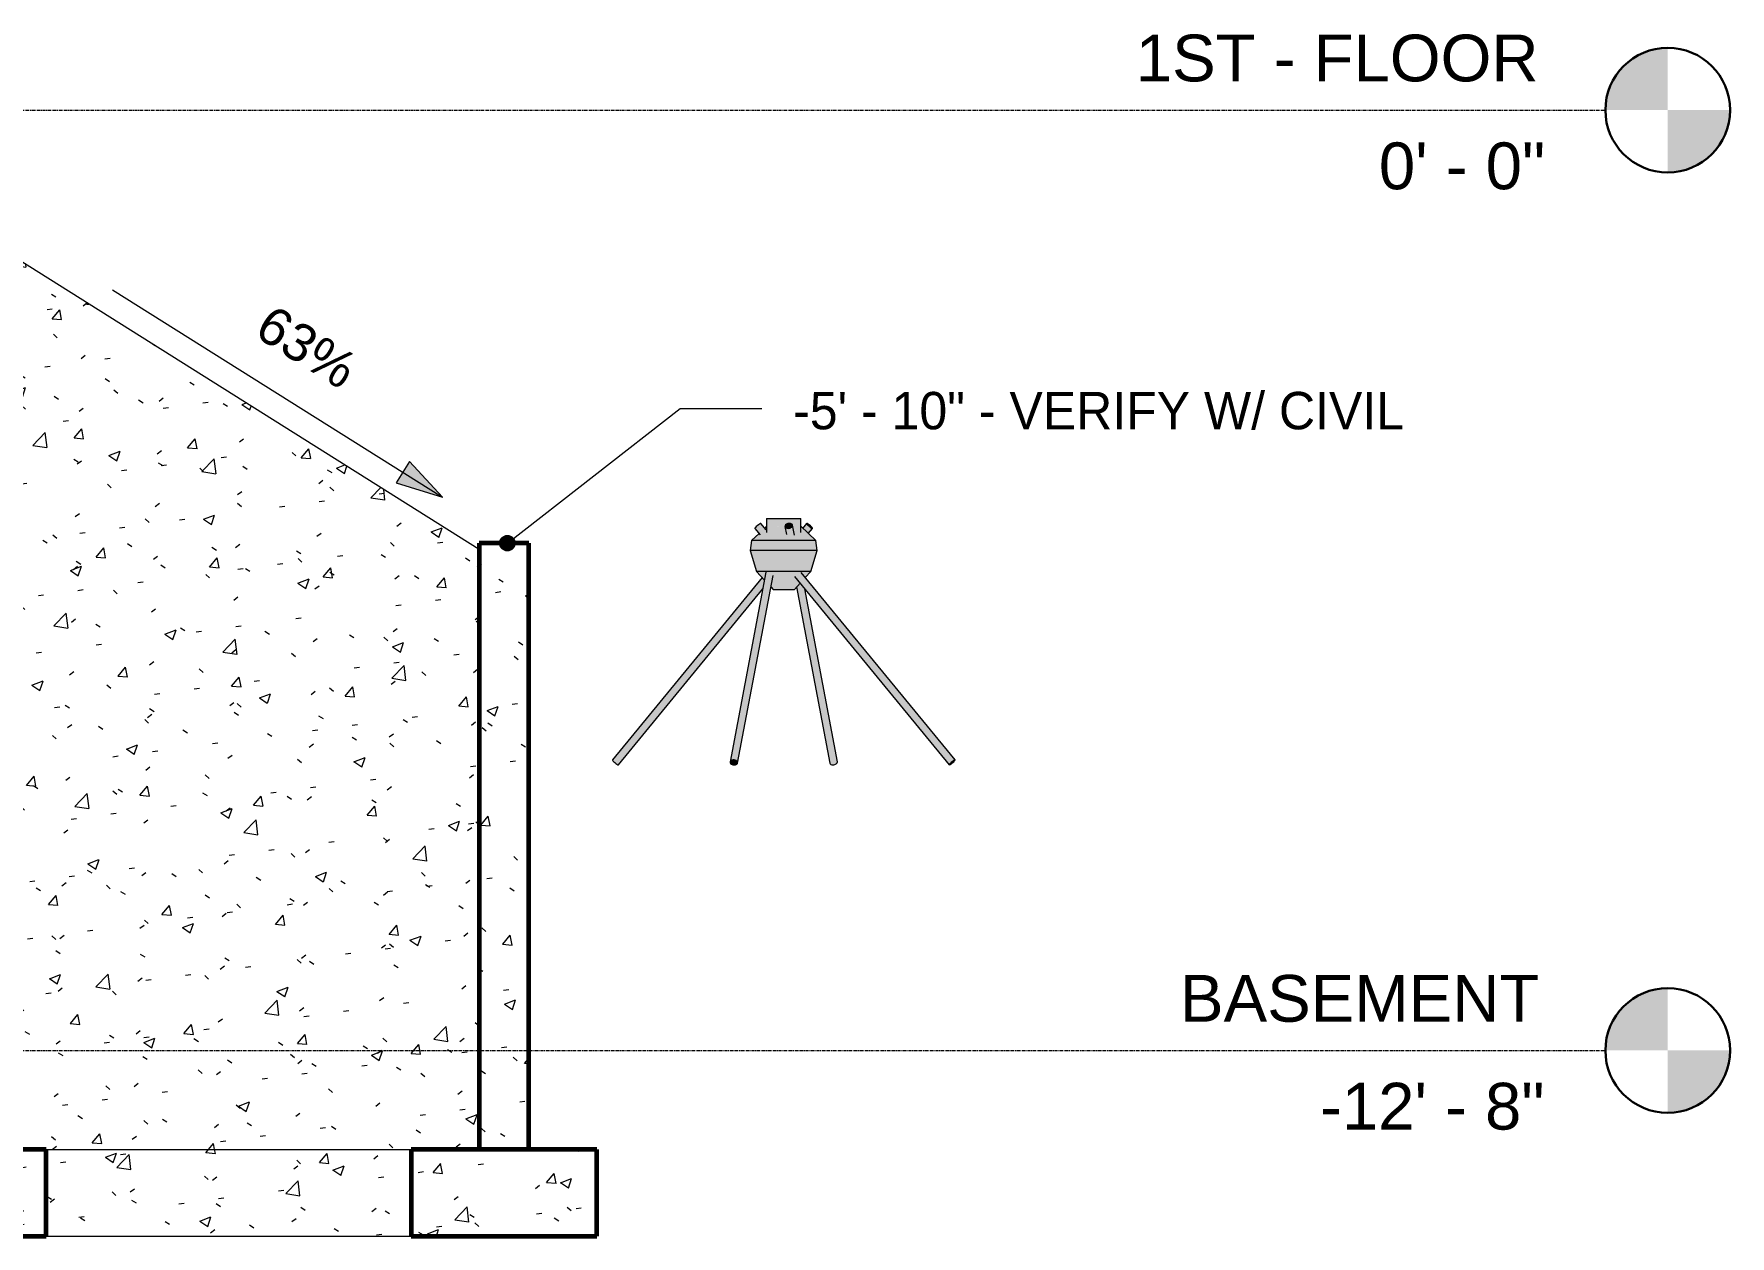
# Model space of a CAD drawing. Header units: inches. Extents: x -3929 to 6224, y -260 to 143.
# Drawn here: x 3237.9 to 3512.1, y -182 to 12.3 of the extents above; entities that cross this region are included whole.
import ezdxf

# ---------------------------------------------------------------- set-up
doc = ezdxf.new("R2010")
doc.units = ezdxf.units.IN
doc.header["$MEASUREMENT"] = 0
doc.linetypes.add('Grid Line 1_2_', pattern=[0.8749999999999999, 0.4999999999999999, -0.125, 0.125, -0.125])
for name, color, linetype, lineweight in [('A-FLOR-LEVL', 51, 'Continuous', 9), ('A-WALL', 113, 'Continuous', 18), ('A-WALL-PATT', 111, 'Continuous', 60), ('G-ANNO-DIMS', 111, 'Continuous', 9), ('S-FNDN', 32, 'Continuous', 18)]:
    doc.layers.add(name, color=color, linetype=linetype, lineweight=lineweight)
doc.styles.add('Arial_1', font='arial.ttf', dxfattribs={"height": 7.559055118110228})
doc.styles.add('Arial_3', font='arial.ttf', dxfattribs={"height": 6.047244094488186})
doc.styles.add('Century Gothic_2', font='', dxfattribs={"height": 6.047244094488188})
doc.styles.get('Century Gothic_2').set_extended_font_data('Century Gothic')
pattern_1 = [(49.99999999999999, (2855.185510671623, 0), (18.36205565625954, -1.606828266003221), [1.92, -21.12]), (355, (2855.185510671623, 0), (-3.552257407068085, 19.25587404700005), [1.536, -16.896]), (100.451, (2856.715510671623, -0.134), (14.81021081275215, 17.64928643548625), [1.632, -17.949]), (46.184, (2855.185510671623, 5.12), (27.32124979727189, -4.237614601998498), [2.88, -31.68]), (96.63599999999998, (2857.462510671623, 4.766999999999999), (23.92753507398106, 24.93716686561259), [2.448, -26.924]), (351.184, (2855.185510671623, 5.12), (23.92764500664029, 24.93742635951436), [2.304, -25.344]), (21, (2857.745510671623, 3.84), (15.28080993911291, -10.30746489708833), [1.92, -21.12]), (326, (2857.745510671623, 3.84), (6.228558651183754, 18.56373548423819), [1.536, -16.896]), (71.45100000000001, (2859.019510671622, 2.981), (21.50984609812892, 8.25628105352573), [1.632, -17.949]), (37.50000000000001, (2855.185510671623, 0), (0.3110952930375506, 8.522536519056395), [0.845, -15.846, 0.845, -16.307, -16.96]), (37.50000000000001, (2855.185510671623, 0), (0.3110952930375506, 8.522536519056395), [-33.843, 0.845, -16.115]), (7.499999999999999, (2855.185510671623, 0), (6.734636479330103, 10.09743138086495), [0.845, -8.934, 0.845, -15.462, -6.464]), (7.499999999999999, (2855.185510671623, 0), (6.734636479330103, 10.09743138086495), [-26.086, 0.845, -5.619]), (327.5, (2849.477510671623, 0), (13.66610726746714, -0.5771864118998611), [0.845, -5.555, 0.845, -19.123, -26.496]), (327.5, (2849.477510671623, 0), (13.66610726746714, -0.5771864118998611), [-26.368, 0.845, -25.651]), (317.5, (2846.917510671623, 0), (14.92985290265586, 2.562858619795181), [0.845, -7.475, 0.845, -12.416, -18.816]), (317.5, (2846.917510671623, 0), (14.92985290265586, 2.562858619795181), [-21.581, 0.845, -17.971])]

# ---------------------------------------------------------------- blocks, each defined once
blk = doc.blocks.new('316600 - Special Foundations - Diamond Pier - Generic - 316600 - Special Foundations - Diamond Pier - Generic-562664-ELEVATION - WEST FOUNDATION WALL')
at = {"layer": 'S-FNDN'}
h = blk.add_hatch(color=9, dxfattribs=at)
h.paths.add_polyline_path([(3931.796520185831, -105.8355747435267), (3955.172918533123, -77.37661069703448), (3955.440404518015, -75.9099178321669), (3955.088836694811, -75.5283751877431), (3930.844828301368, -105.0435876238707), (3930.90220458201, -105.1478547062297), (3931.190163775786, -105.4327176727946), (3931.56060142793, -105.7175806393582), (3931.744215118668, -105.8218477217178)], flags=0)
h.paths.add_polyline_path([(3962.522773606935, -68.4287283849253), (3963.196625910031, -67.60836512016748), (3963.063853347969, -67.55439250678431), (3962.71556211351, -67.30977513179504), (3962.376354623682, -67.00407951406861), (3962.21192397318, -66.85662359208605), (3961.629133564006, -67.59463809835857), (3962.487538726251, -68.39584146142737)], flags=0)
for points in [[(3954.181381552269, -69.57985644884023), (3963.630992066437, -69.57985644884023), (3961.323736679688, -67.3432243568743), (3961.323736679688, -68.26887343007364), (3961.146900653681, -68.15314903718546), (3960.068158982613, -67.55439250678329), (3960.177162974638, -68.27002879074426), (3960.074994749785, -68.40781659227945), (3960.035830238156, -68.44024906896128), (3959.910525640747, -68.49083351303828), (3959.734853240474, -68.51216848261946), (3959.419670728972, -68.47539960229697), (3959.120213175513, -68.35395260924234), (3958.968354118263, -68.21630376775532), (3958.928677064428, -68.16409887162375), (3958.859346966141, -67.88550120657975), (3958.757112611094, -67.20550804943433), (3958.750000315799, -67.15147494038636), (3958.349481693055, -67.15833254989637), (3957.342855406447, -67.39115057421928), (3956.837482726497, -67.63099918179488), (3955.921963246447, -68.19594486136951), (3955.782857624462, -68.29130283966684), (3955.782661457343, -67.3097751317947), (3955.500928736679, -67.59463809835857), (3955.565680401064, -67.68479353406154), (3955.5258121071, -67.85186993641683), (3955.364920825295, -68.07365022156567), (3955.124081857962, -68.28823061468516), (3954.867827811902, -68.43811447272672), (3954.639838319297, -68.50825079700597), (3954.578555052643, -68.43364314117876), (3953.350508010301, -69.57985644884023), (3953.646912816978, -69.57985644884023)], [(3955.565680401065, -67.6847935340629), (3955.415283003132, -67.49037101599889), (3955.563645014345, -67.68231560754008)], [(3955.782857624462, -68.29130283966684), (3956.455904055942, -67.85323609488476), (3957.126613423358, -67.49289827601295), (3957.532280450763, -67.332429324215), (3958.547776235883, -67.14016158550633), (3958.784870550435, -67.14596821471456), (3958.859346966141, -67.0412122687752), (3958.968354118263, -66.95093780446881), (3959.104463349525, -66.87912682635213), (3959.312422286992, -66.81637800051077), (3959.627629666439, -66.81637800051111), (3959.839574998297, -66.90116324036511), (3959.933691497178, -66.98892104225853), (3959.947222465529, -67.00407951406622), (3960.014669040081, -67.2727601517198), (3960.08631389882, -67.55439250678329), (3961.323736679688, -68.25622248758587), (3961.323736679688, -66.00000000000033), (3955.782857624462, -66.00000000000033), (3955.782857624462, -68.2452280295489)], [(3959.25839904075, -67.60836512016782), (3959.577288015151, -67.55439250678329), (3959.839574998298, -67.40693658480107), (3959.947222465529, -67.26504788415376), (3959.97498040487, -67.20550804943467), (3959.97498040487, -67.08142346506246), (3959.926370270813, -66.98071921955294), (3959.839574998297, -66.90116324036511), (3959.720509541709, -66.843841277549), (3959.627629666439, -66.81637800051111), (3959.312422286992, -66.81637800051077), (3959.011583474255, -66.92064508287113), (3958.859346966141, -67.0412122687752), (3958.774738320341, -67.16770150326168), (3958.757112611094, -67.20550804943433), (3958.757112611094, -67.3295926338079), (3958.784870550435, -67.40693658480107), (3958.890672415175, -67.5087689092346), (3959.011583474255, -67.56717482132), (3959.19444434238, -67.60266204031437)], [(3963.630992066437, -69.57985644884023), (3963.756086293849, -69.57985644884023), (3961.475529602237, -67.49037101599889), (3963.266396635821, -69.22642100108554)], [(3963.144320842869, -67.59463809835891), (3963.217204045569, -67.59463809835857), (3963.094533195279, -67.42577851396128), (3962.71556211351, -67.07739162133701), (3962.376354623682, -66.85271139400662), (3962.257485187587, -66.80800551824983), (3962.257485187587, -66.83918660764219), (3962.30231030621, -66.92064508287079), (3962.720528983328, -67.3097751317947), (3962.976334237672, -67.49037101599889), (3963.094533195279, -67.56373555856543)], [(3959.956670805591, -71.20368687796405), (3963.82315783578, -71.20368687796405), (3963.630992066437, -69.57985644884023), (3953.350508010301, -69.57985644884023), (3953.153608039937, -71.20368687796405), (3959.941252238368, -71.20368687796405)], [(3958.095010829894, -74.55533494206973), (3962.818354255462, -74.55533494206973), (3963.82315783578, -71.20368687796405), (3953.153608039937, -71.20368687796405), (3954.192240610309, -74.55533494206973), (3957.951789303336, -74.55533494206973)], [(3962.914353693841, -74.55533494206973), (3963.952986264213, -71.20368687796405), (3963.82315783578, -71.20368687796405), (3962.818354255462, -74.55533494206973)], [(3963.952986264213, -71.20368687796405), (3963.756086293849, -69.57985644884023), (3963.630992066437, -69.57985644884023), (3963.82315783578, -71.20368687796268)], [(3949.864074280416, -105.3284505904343), (3949.898944515054, -105.2312891374279), (3949.973420930759, -105.1478547062301), (3950.08242808288, -105.0838332154453), (3950.218537314143, -105.04358762387), (3950.372473005369, -105.0298606020611), (3956.073488499474, -75.01318187961566), (3955.798822406798, -74.98618270927294), (3955.695376308107, -75.02092444202366), (3955.596541454723, -75.14617418089573), (3949.882527985908, -105.2312891374279)], [(3951.096166664785, -105.536984755154), (3956.751027086559, -75.62160487029551), (3956.638695569162, -75.40488029815604), (3956.51007664373, -75.26555491717589), (3956.22599045315, -75.07308283386804), (3956.073488499474, -75.01318187961532), (3950.372473005369, -105.0298606020611), (3950.691361979769, -105.0838332154453), (3950.953648962915, -105.2312891374279), (3951.040444235431, -105.3284505904343), (3951.089054369489, -105.4327176727939)], [(3959.055844143631, -77.4854553592646), (3960.229823012793, -77.4854553592646), (3961.154247229636, -76.43904176870272), (3960.61681996868, -75.74373656877002), (3960.604724599693, -75.68923550434828), (3960.610819938315, -75.56659084678152), (3960.657855492502, -75.44135891651239), (3960.742688397303, -75.3220542343938), (3960.859596758937, -75.21681292678555), (3961.043888296206, -75.11507727236209), (3961.409692898796, -74.98562054330476), (3961.516151155423, -74.98988158496), (3961.585271449053, -75.01318187961566), (3961.775870196286, -75.23389589760323), (3961.989326844257, -75.49376292159148), (3962.818354255462, -74.55533494206973), (3954.192240610309, -74.55533494206973), (3955.45481758701, -75.89237103106278), (3955.639491494695, -75.07176253904571), (3955.717313159162, -75.0135570862087), (3955.857863874581, -74.98497372352823), (3956.025219896831, -75.00336244761569), (3956.22599045315, -75.07308283386804), (3956.51007664373, -75.26555491717589), (3956.711006968278, -75.51543179596852), (3956.752171654258, -75.64678659659909), (3956.748450728812, -75.77688412512144), (3956.519067741234, -77.08054833776701), (3956.907557478954, -77.4854553592646), (3958.968354118263, -77.4854553592646)], [(3962.017757609338, -75.52837518774344), (3962.914353693841, -74.55533494206973), (3962.818354255462, -74.55533494206973), (3961.989326844257, -75.49376292159148)], [(3931.796520185832, -105.8355747435257), (3931.850156340588, -105.7816021301426), (3931.80779566056, -105.8218477217178)], [(3950.587767939831, -105.8355747435267), (3950.877812862318, -105.7816021301432), (3951.047959706562, -105.6490870714627), (3951.061296430146, -105.634146208161), (3951.096166664785, -105.536984755154), (3951.089054369489, -105.4327176727939), (3950.986820014442, -105.2684218921352), (3950.953648962915, -105.2312891374279), (3950.834583506327, -105.1478547062301), (3950.533744693591, -105.04358762387), (3950.218537314143, -105.04358762387), (3950.006591982285, -105.1283728637244), (3949.973420930759, -105.1478547062301), (3949.898944515054, -105.2312891374279), (3949.864074280416, -105.3284505904343), (3949.898944515054, -105.4922575075123), (3949.973420930759, -105.5970134534534), (3950.08242808288, -105.6872879177601), (3950.218537314143, -105.7590988958768), (3950.426496251611, -105.8218477217178), (3950.549208382311, -105.8322926554377)], [(3985.310074118318, -105.8355747435267), (3985.664788530205, -105.6341462081603), (3986.005269109342, -105.3448343119903), (3986.241187867243, -105.0809832537171), (3986.241187867243, -105.04358762387), (3986.188882800079, -105.0435876238704), (3985.76012407072, -105.3324263548953), (3985.420916580893, -105.6341462081603), (3985.302047144798, -105.8302202039781)]]:
    blk.add_hatch(color=9, dxfattribs=at).paths.add_polyline_path(points, flags=0)
h = blk.add_hatch(color=9, dxfattribs=at)
h.paths.add_polyline_path([(3985.28949598278, -105.8218477217178), (3985.346872263422, -105.7175806393582), (3985.634831457197, -105.4327176727939), (3986.005269109342, -105.1478547062297), (3986.241187867243, -105.0298606020618), (3961.585271449053, -75.01318187961566), (3961.424139128746, -74.98527794719188), (3961.285764720705, -75.0135570862087), (3961.122332068914, -75.082854853895), (3960.838592081261, -75.2304769355412), (3960.742688397303, -75.3220542343938), (3960.657855492502, -75.44135891651239), (3960.610819938315, -75.56659084678152), (3960.60258972169, -75.59332296931642), (3960.605302949824, -75.71521873487471), (3960.663316259647, -75.84137113455846), (3985.256437963562, -105.7816021301426)], flags=0)
h.paths.add_polyline_path([(3954.639838319297, -68.50825079700597), (3954.809792757815, -68.45732869154936), (3954.997103624328, -68.3719347151699), (3955.254015447623, -68.1824964527144), (3955.460551042213, -67.95686572974022), (3955.561647133348, -67.75538571887829), (3955.547615891844, -67.66280138579428), (3954.841082143043, -66.8026509787022), (3954.708309580979, -66.85662359208605), (3954.360018346521, -67.10124096707499), (3954.020810856693, -67.40693658480141), (3953.88939025858, -67.59463809835789), (3954.628429224815, -68.49436110344196)], flags=0)
h = blk.add_hatch(color=9, dxfattribs=at)
h.paths.add_polyline_path([(3966.518826364317, -105.8355747435267), (3965.537951469813, -100.6711252510342), (3960.977128843002, -76.65772840258897), (3960.602632572738, -77.06415438316161), (3966.045297874002, -105.6341462081603), (3966.119774289707, -105.7175806393582), (3966.22878144183, -105.7816021301426), (3966.364890673092, -105.8218477217178)], flags=0)
h.paths.add_polyline_path([(3959.423295271275, -68.47656784288152), (3959.25839904075, -67.60836512016782), (3958.968354118263, -67.55439250678329), (3958.859346966141, -67.49037101599889), (3958.784870550435, -67.40693658480107), (3958.784870550435, -67.49337200697708), (3958.930226005833, -68.16613688395954), (3959.009144022471, -68.26870939773674), (3959.188756598975, -68.38570506400968), (3959.419670728972, -68.47539960229697)], flags=0)
h = blk.add_hatch(color=9, dxfattribs=at)
h.paths.add_polyline_path([(3966.518826364317, -105.8355747435267), (3966.837715338717, -105.7816021301426), (3967.100002321852, -105.634146208099), (3967.186797594379, -105.5369847551536), (3967.235407728437, -105.4327176727939), (3967.235407728437, -105.2910033175624), (3961.901462825079, -77.34871918990869), (3961.165741236562, -76.45303483662438), (3960.977128843002, -76.65772840258897), (3966.51621921498, -105.8218477217178)], flags=0)
h.paths.add_polyline_path([(3959.759400776275, -68.5132427761058), (3959.913807867535, -68.48950850485038), (3960.074994749785, -68.40781659227945), (3960.128166427974, -68.36231636571834), (3960.177341082992, -68.26702059827265), (3960.176710092183, -68.12592994327836), (3959.97498040487, -67.20550804943467), (3959.926370270813, -67.3097751317947), (3959.839574998298, -67.40693658480107), (3959.720509541709, -67.49037101599889), (3959.419670728972, -67.59463809835891), (3959.25839904075, -67.60836512016782), (3959.427127125244, -68.47712680276116), (3959.734853240474, -68.51216848261946)], flags=0)
at = {"layer": 'S-FNDN', "color": 253}
for p, q in [((3954.568922692687, -68.42071532938267), (3953.341632408672, -69.57985644884023)), ((3953.892566300163, -67.60221402976002), (3954.768181235203, -68.66820775491156)), ((3955.727157654359, -67.8663450312715), (3954.858484236997, -66.80880206910932)), ((3955.782857624462, -67.27418796410392), (3955.470630541764, -67.56907765310142)), ((3955.782857624462, -66.00000000000036), (3961.323736679687, -66.00000000000036)), ((3955.782857624462, -66.00000000000036), (3955.782857624462, -68.29130283966688)), ((3958.752023148996, -67.32212843624357), (3958.997375975522, -68.61394688070651)), ((3960.284832455127, -68.69350717380233), (3959.980069866969, -67.0888876626261)), ((3961.323736679687, -68.26887343007377), (3961.323736679687, -66.00000000000036)), ((3963.764961895478, -69.57985644884023), (3961.323736679688, -67.27418796410392)), ((3962.248110067152, -66.80880206910932), (3961.593961384748, -67.60517769366162)), ((3962.528940793965, -68.43625492814884), (3963.214028003986, -67.60221402976002)), ((3953.341632408672, -69.57985644884023), (3953.144396540455, -71.20368687796405)), ((3953.144396540455, -71.20368687796405), (3954.175710843876, -74.55533494206973)), ((3963.82315783578, -71.20368687796406), (3953.144396540454, -71.20368687796416)), ((3963.630992066437, -69.57985644884018), (3953.341632408671, -69.57985644884027)), ((3962.930883460274, -74.55533494206973), (3963.962197763695, -71.20368687796405)), ((3963.756086293849, -69.57985644884019), (3963.630992066437, -69.57985644884018)), ((3963.962197763695, -71.20368687796405), (3963.764961895478, -69.57985644884023)), ((3963.952986264213, -71.20368687796409), (3963.82315783578, -71.20368687796406)), ((3955.089623449357, -75.52370802923848), (3930.848004342952, -105.0360116924689)), ((3955.683082180505, -74.6888218353805), (3949.866097113615, -105.3160972859854)), ((3951.094143831586, -105.5493380596025), (3956.852552302762, -75.2304769355412)), ((3954.175710843876, -74.55533494206973), (3955.446405026083, -75.95673855187259)), ((3962.818354255462, -74.55533494206968), (3954.175710843875, -74.55533494206976)), ((3960.274056446807, -77.4854553592646), (3961.186864889397, -76.47875125656422)), ((3960.302710679804, -75.40607096797679), (3985.292672024363, -105.8294236531193)), ((3986.258589961197, -105.0360116924686), (3961.37062657498, -74.73683366358203)), ((3962.027535984728, -75.55160487929275), (3962.930883460274, -74.55533494206973)), ((3962.91435369384, -74.55533494206969), (3962.818354255462, -74.55533494206968)), ((3931.813922279786, -105.8294236531193), (3955.169204193411, -77.39616723778498)), ((3956.494708291354, -77.11287509573263), (3956.832537857343, -77.4854553592646)), ((3956.832537857343, -77.4854553592646), (3958.553297152075, -77.49701543317666)), ((3956.876771291358, -77.48545535926469), (3960.229823012791, -77.48545535926465)), ((3958.553297152075, -77.49701543317666), (3960.274056446807, -77.4854553592646)), ((3960.229823012791, -77.48545535926465), (3960.247850359312, -77.48545535926466)), ((3960.602364433616, -77.06444538393986), (3966.012450472563, -105.5493380596025)), ((3967.240497190536, -105.3160972859854), (3961.936894386833, -77.39185438666162))]:
    blk.add_line(p, q, dxfattribs=at)
for centre, major_axis, ratio, start_param, end_param in [((3954.37552526858, -67.20550804943483), (0.482958968417299, 0.3967059803252834), 0.1452085464714433, 0.1749724619286809, 3.141592653590136), ((3954.37552526858, -67.20550804943483), (0.4829589684166831, 0.3967059803253162), 0.1452085464712307, 6.196358381305268, 6.458157769104067), ((3959.366046507982, -67.20550804943483), (0.6140233589858829, 0.1166203868087183), 0.6280021144842182, 1.277109365622001, 4.418702019211788), ((3959.366046507982, -67.20550804943483), (0.6140233589863545, 0.1166203868085133), 0.6280021144838367, 4.418702019212285, 7.560294672802084), ((3962.731069035568, -67.20550804943487), (-0.482958968416684, 0.3967059803253177), 0.145208546471213, 6.108212845255085, 9.249805498848225), ((3962.731069035568, -67.20550804943485), (-0.482958968417129, 0.3967059803253185), 0.1452085464710699, 2.966620191665339, 6.108212845251903), ((3931.330963311368, -105.4327176727941), (-0.4829589684166833, 0.3967059803253017), 0.1452085464712297, 0, 2.966620191665301), ((3931.330963311368, -105.4327176727941), (-0.482958968416635, 0.3967059803252941), 0.1452085464713513, 2.96662019166571, 3.228419579464297), ((3950.4801204726, -105.432717672794), (-0.6140233589863541, 0.1166203868085253), 0.6280021144838072, 5.006075941557091, 8.147668595146877), ((3950.4801204726, -105.432717672794), (-0.6140233589863531, 0.1166203868085346), 0.6280021144838277, 1.86448328796731, 5.006075941557111), ((3966.626473831549, -105.432717672794), (0.6140233589863531, 0.1166203868085346), 0.6280021144838277, 3.109705080216594, 4.418702019212264), ((3966.626473831549, -105.432717672794), (0.6140233589862756, 0.1166203868086821), 0.6280021144838451, 4.418702019212076, 6.283185307179419), ((3985.77563099278, -105.432717672794), (0.48295896841635, 0.3967059803252591), 0.145208546471831, 0.1749724619250976, 3.316565115511771), ((3985.77563099278, -105.432717672794), (0.4829589684166831, 0.3967059803253162), 0.1452085464712307, 3.316565115514268, 6.458157769107181)]:
    blk.add_ellipse(centre, major_axis=major_axis, ratio=ratio, start_param=start_param, end_param=end_param, dxfattribs=at)
blk = doc.blocks.new('Level - Extremo inicial de nivel - Círculo-11789-ELEVATION - WEST FOUNDATION WALL')
at = {"layer": 'A-FLOR-LEVL'}
h = blk.add_hatch(color=256, dxfattribs=at)
edge = h.paths.add_edge_path(flags=0)
edge.add_line((4101.47402444501, -151.9999999999999), (4091.395284287531, -151.9999999999999))
edge.add_arc((4101.47402444501, -151.9999999999999), 10.07874015747984, 90.00000000000028, 180.0000000000001, ccw=False)
edge.add_line((4101.47402444501, -141.9212598425196), (4101.47402444501, -151.9999999999999))
h = blk.add_hatch(color=256, dxfattribs=at)
edge = h.paths.add_edge_path(flags=0)
edge.add_line((4101.47402444501, -162.0787401574802), (4101.47402444501, -152))
edge.add_line((4101.47402444501, -152), (4111.552764602491, -152))
edge.add_arc((4101.47402444501, -151.9999999999999), 10.07874015748075, 270, 359.9999999999997, ccw=False)
at = {"layer": 'A-FLOR-LEVL', "lineweight": 30}
blk.add_circle((4101.47402444501, -151.9999999999999), 10.07874015748075, dxfattribs=at)

msp = doc.modelspace()

# ---------------------------------------------------------------- hatches: boundary and pattern name
at = {"layer": 'A-WALL-PATT', "lineweight": 9}
h = msp.add_hatch(dxfattribs=at)
h.set_pattern_fill('FP_9', color=256, style=0, pattern_type=2)
h.set_pattern_definition(pattern_1)
h.paths.add_polyline_path([(3294.799950005575, -168), (3309.862247351319, -168), (3309.862247351319, -70.9944496569227), (3231.857926187009, -22.00000000000079), (3229.862247351319, -22.00000000000079), (3229.862247351319, -168), (3239.86224735132, -168)], flags=0)
h = msp.add_hatch(dxfattribs=at)
h.set_pattern_fill('FP_9', color=256, style=0, pattern_type=2)
h.set_pattern_definition(pattern_1)
h.paths.add_polyline_path([(3317.86224735132, -168), (3317.86224735132, -69.99999999999976), (3309.862247351319, -69.99999999999976), (3309.862247351319, -168)], flags=0)
at = {"layer": 'G-ANNO-DIMS'}
msp.add_hatch(color=256, dxfattribs=at).paths.add_polyline_path([(3303.925570006131, -62.54205502420099), (3298.601738329988, -56.80632937244519), (3296.447133703241, -60.23668673871361)], flags=0)
h = msp.add_hatch(color=256, dxfattribs=at)
edge = h.paths.add_edge_path(flags=0)
edge.add_arc((3314.408491098592, -70), 1.249999999999767, 0, 360)
at = {"layer": 'S-FNDN', "lineweight": 9}
h = msp.add_hatch(dxfattribs=at)
h.set_pattern_fill('FP_9', color=256, style=0, pattern_type=2)
h.set_pattern_definition(pattern_1)
h.paths.add_polyline_path([(3239.86224735132, -181.9999999999999), (3239.86224735132, -168), (3209.862247351319, -168), (3209.862247351319, -181.9999999999999), (3229.862247351319, -181.9999999999999)], flags=0)
h = msp.add_hatch(dxfattribs=at)
h.set_pattern_fill('FP_9', color=256, style=0, pattern_type=2)
h.set_pattern_definition(pattern_1)
h.paths.add_polyline_path([(3292.020350118115, -181.9999999999999), (3298.862247351319, -181.9999999999999), (3298.862247351319, -168), (3239.86224735132, -168), (3239.86224735132, -181.9999999999999), (3258.708097153689, -181.9999999999999)], flags=0)
h = msp.add_hatch(dxfattribs=at)
h.set_pattern_fill('FP_9', color=256, style=0, pattern_type=2)
h.set_pattern_definition(pattern_1)
h.paths.add_polyline_path([(3328.862247351319, -181.9999999999999), (3328.862247351319, -168), (3298.862247351319, -168), (3298.862247351319, -181.9999999999999), (3317.86224735132, -181.9999999999999)], flags=0)

# ---------------------------------------------------------------- linework, layer by layer
at = {"layer": 'A-FLOR-LEVL', "linetype": 'Grid Line 1_2_'}
for p, q in [((1293.240829451019, 0), (3491.933794959155, 0)), ((1293.240829451019, -152), (3491.933794959155, -152))]:
    msp.add_line(p, q, dxfattribs=at)
at = {"layer": 'A-WALL'}
msp.add_line((3309.862247351318, -70.99444965692274), (3231.857926187008, -22.00000000000092), dxfattribs=at)
at = {"layer": 'A-WALL', "lineweight": 60}
for p, q in [((3309.862247351318, -69.99999999999997), (3309.862247351318, -168)), ((3317.862247351318, -70), (3309.862247351318, -69.99999999999997)), ((3317.862247351318, -168), (3317.862247351318, -70))]:
    msp.add_line(p, q, dxfattribs=at)
at = {"layer": 'G-ANNO-DIMS'}
for p, q in [((3314.408491098592, -70), (3342.349870452772, -48.23899787734226)), ((3342.349870452772, -48.23899787734226), (3355.543873829382, -48.23899787734226)), ((3298.601738329988, -56.80632937244519), (3296.447133703241, -60.23668673871361)), ((3303.925570006131, -62.54205502420099), (3298.601738329988, -56.80632937244519)), ((3296.447133703241, -60.23668673871361), (3303.925570006131, -62.54205502420099))]:
    msp.add_line(p, q, dxfattribs=at)
msp.add_circle((3314.408491098592, -70), 1.249999999999767, dxfattribs=at)
at = {"layer": 'S-FNDN', "lineweight": 60}
for p, q in [((3239.862247351319, -168), (3209.862247351319, -168)), ((3239.862247351319, -182), (3239.862247351319, -168)), ((3328.862247351318, -168), (3298.862247351318, -168)), ((3298.862247351318, -168), (3298.862247351318, -182)), ((3328.862247351318, -182), (3328.862247351318, -168)), ((3209.862247351319, -182), (3239.862247351319, -182)), ((3298.862247351318, -182), (3328.862247351318, -182))]:
    msp.add_line(p, q, dxfattribs=at)
at = {"layer": 'S-FNDN', "color": 253}
for p, q in [((3239.862247351319, -168), (3298.862247351318, -168)), ((3239.862247351319, -182), (3298.862247351318, -182))]:
    msp.add_line(p, q, dxfattribs=at)

# ---------------------------------------------------------------- block references
at = {"layer": 'A-FLOR-LEVL', "lineweight": 30}
for p in [(-599.4614893283773, 152), (-599.4614893283773, 0)]:
    msp.add_blockref('Level - Extremo inicial de nivel - Círculo-11789-ELEVATION - WEST FOUNDATION WALL', p, dxfattribs=at)
at = {"layer": 'S-FNDN', "color": 253}
msp.add_blockref('316600 - Special Foundations - Diamond Pier - Generic - 316600 - Special Foundations - Diamond Pier - Generic-562664-ELEVATION - WEST FOUNDATION WALL', (-599.4614893283773, 0), dxfattribs=at)

# ---------------------------------------------------------------- texts
at = {"layer": 'A-FLOR-LEVL', "char_height": 7.559055118110228, "attachment_point": 1, "style": 'Arial_1'}
for s, insert, width in [('1ST - FLOOR', (3416.009483966632, 12.20500734481921), 80.19399999999995), ('0\' - 0"', (3455.310849406049, -5.22696787016085), 33.12799999999998), ('BASEMENT', (3423.165389478443, -139.7949926551807), 71.50799999999994), ('-12\' - 8"', (3445.811636807624, -157.2269678701608), 44.64199999999996)]:
    msp.add_mtext(s, dxfattribs=dict(at, insert=insert, width=width))
at = {"layer": 'G-ANNO-DIMS', "insert": (3360.609423812647, -45.54551749537788), "char_height": 6.047244094488188, "width": 117.1416262435254, "attachment_point": 1, "line_spacing_factor": 0.9845015114479527, "style": 'Century Gothic_2', "bg_fill": 3, "box_fill_scale": 1.25, "bg_fill_color": 256, "bg_fill_true_color": 13158600, "bg_fill_transparency": 0}
msp.add_mtext('-5\' - 10" - VERIFY W/ CIVIL', dxfattribs=at)

# ---------------------------------------------------------------- next in the draw order: texts
at = {"layer": 'G-ANNO-DIMS', "insert": (3276.460038892147, -31.22063922287517), "char_height": 6.047244094488186, "width": 20.21182519280206, "attachment_point": 1, "rotation": 327.867104140019, "line_spacing_factor": 0.9417779076525878, "style": 'Arial_3', "bg_fill": 3, "box_fill_scale": 1.25, "bg_fill_color": 256, "bg_fill_true_color": 13158600, "bg_fill_transparency": 0}
msp.add_mtext('63%', dxfattribs=at)

# ---------------------------------------------------------------- next in the draw order: linework, layer by layer
at = {"layer": 'G-ANNO-DIMS'}
msp.add_line((3250.582786760165, -29.03749695235441), (3303.925570006131, -62.54205502420099), dxfattribs=at)

doc.saveas('drawing.dxf')
